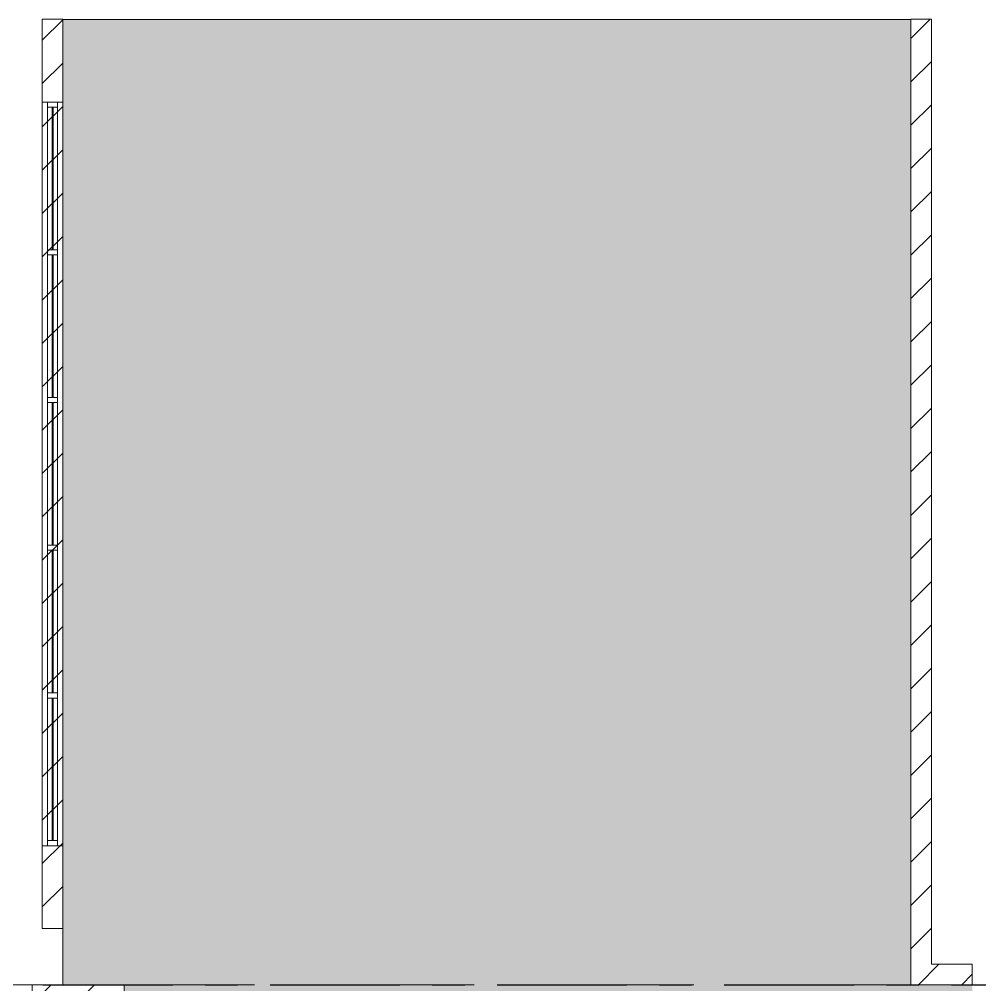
# Model space of a CAD drawing. Header units: millimetres. Extents: x -4000 to 187956, y -58990 to 162485.
# Drawn here: x 105625 to 115023, y 55450 to 64900 of the extents above; entities that cross this region are included whole.
import ezdxf

# ---------------------------------------------------------------- set-up
doc = ezdxf.new("R2010")
doc.units = ezdxf.units.MM
doc.linetypes.add('Grid Line', pattern=[2222.5, 1270, -317.5, 317.5, -317.5])
doc.linetypes.add('Grid Line 12_5mm', pattern=[2150, 1250, -300, 300, -300])
for name, color, linetype, lineweight in [('A-FLOR', 192, 'Continuous', 13), ('A-FLOR-PATT', 8, 'Continuous', 13), ('A-GLAZ-CURT', 52, 'Continuous', 9), ('A-GLAZ-CWMG', 51, 'Continuous', 9), ('A-WALL', 113, 'Continuous', 13), ('A-WALL-PATT', 111, 'Continuous', 13), ('S-GRID', 1, 'Continuous', 30)]:
    doc.layers.add(name, color=color, linetype=linetype, lineweight=lineweight)
pattern_1 = [(45, (0, 0), (-212.13203, 212.13203), [])]

# ---------------------------------------------------------------- blocks, each defined once
blk = doc.blocks.new('System Panel - System Panel1-380619-0_000')
at = {"layer": 'A-GLAZ-CURT', "color": 253}
for p, q in [((-698, 5), (698, 5)), ((698, -5), (-698, -5))]:
    blk.add_line(p, q, dxfattribs=at)
at = {"layer": 'A-GLAZ-CURT', "color": 254}
for p, q in [((698, 5), (-698, 5)), ((-698, -5), (-698, 5)), ((-698, 5), (-698, -5)), ((698, 5), (698, -5)), ((698, 5), (698, -5)), ((-698, -5), (698, -5))]:
    blk.add_line(p, q, dxfattribs=at)
blk = doc.blocks.new('Rectangular Mullion - 50 x 100-357744-0_000')
at = {"layer": 'A-GLAZ-CWMG', "color": 252}
for p, q in [((105900.2, 58256.2), (106000.2, 58256.2)), ((105900.2, 56860.2), (105900.2, 58256.2)), ((106000.2, 58256.2), (106000.2, 56860.2)), ((106000.2, 56860.2), (105900.2, 56860.2))]:
    blk.add_line(p, q, dxfattribs=at)
at = {"layer": 'A-GLAZ-CWMG', "color": 254}
for p, q in [((106000.2, 58256.2), (105900.2, 58256.2)), ((105900.2, 56860.2), (106000.2, 56860.2))]:
    blk.add_line(p, q, dxfattribs=at)
at = {"layer": 'A-GLAZ-CWMG', "color": 253}
for p, q in [((105900.2, 58256.2), (105900.2, 56860.2)), ((106000.2, 58256.2), (106000.2, 56860.2))]:
    blk.add_line(p, q, dxfattribs=at)
blk = doc.blocks.new('Rectangular Mullion - 50 x 100-357745-0_000')
at = {"layer": 'A-GLAZ-CWMG', "color": 254}
for p, q in [((105900.2, 64040.2), (105945.2, 64040.2)), ((105945.2, 64040.2), (105900.2, 64040.2)), ((105900.2, 64040.2), (105900.2, 62644.2)), ((105945.2, 64040.2), (105955.2, 64040.2)), ((105955.2, 64040.2), (106000.2, 64040.2)), ((106000.2, 64040.2), (105955.2, 64040.2)), ((106000.2, 62644.2), (106000.2, 64040.2)), ((105900.2, 62644.2), (105945.2, 62644.2)), ((105945.2, 62644.2), (105900.2, 62644.2)), ((105955.2, 62644.2), (105945.2, 62644.2)), ((105955.2, 62644.2), (106000.2, 62644.2)), ((106000.2, 62644.2), (105955.2, 62644.2))]:
    blk.add_line(p, q, dxfattribs=at)
at = {"layer": 'A-GLAZ-CWMG', "color": 253}
for p, q in [((105900.2, 62644.2), (105900.2, 64040.2)), ((106000.2, 62644.2), (106000.2, 64040.2))]:
    blk.add_line(p, q, dxfattribs=at)
at = {"layer": 'A-GLAZ-CWMG', "color": 50}
for p, q in [((105955.2, 64040.2), (105945.2, 64040.2)), ((105945.2, 62644.2), (105955.2, 62644.2))]:
    blk.add_line(p, q, dxfattribs=at)
blk = doc.blocks.new('Rectangular Mullion - 50 x 100-357742-0_000')
at = {"layer": 'A-GLAZ-CWMG', "color": 253}
for p, q in [((0, 50), (-50, 50)), ((0, -50), (0, 50)), ((-50, -50), (0, -50))]:
    blk.add_line(p, q, dxfattribs=at)
at = {"layer": 'A-GLAZ-CWMG', "color": 254}
for p, q in [((-50, 50), (-50, 5)), ((-50, -5), (-50, -50))]:
    blk.add_line(p, q, dxfattribs=at)
at = {"layer": 'A-GLAZ-CWMG', "color": 252}
for p, q in [((-50, -50), (-50, 50)), ((-50, 50), (0, 50)), ((0, 50), (0, -50)), ((0, -50), (-50, -50))]:
    blk.add_line(p, q, dxfattribs=at)
at = {"layer": 'A-GLAZ-CWMG', "color": 50}
blk.add_line((-50, 5), (-50, -5), dxfattribs=at)
blk = doc.blocks.new('Rectangular Mullion - 50 x 100-357743-0_000')
at = {"layer": 'A-GLAZ-CWMG', "color": 252}
for p, q in [((0, 50), (-50, 50)), ((-50, 50), (-50, -50)), ((0, -50), (0, 50)), ((-50, -50), (0, -50))]:
    blk.add_line(p, q, dxfattribs=at)
at = {"layer": 'A-GLAZ-CWMG', "color": 254}
for p, q in [((-50, 5), (-50, 50)), ((-50, -50), (-50, -5))]:
    blk.add_line(p, q, dxfattribs=at)
at = {"layer": 'A-GLAZ-CWMG', "color": 253}
for p, q in [((-50, 50), (0, 50)), ((0, 50), (0, -50)), ((0, -50), (-50, -50))]:
    blk.add_line(p, q, dxfattribs=at)
at = {"layer": 'A-GLAZ-CWMG', "color": 50}
blk.add_line((-50, -5), (-50, 5), dxfattribs=at)
blk = doc.blocks.new('Rectangular Mullion - 50 x 100-357739-0_000')
at = {"layer": 'A-GLAZ-CWMG', "color": 253}
for p, q in [((25, 50), (-25, 50)), ((-25, -50), (25, -50))]:
    blk.add_line(p, q, dxfattribs=at)
at = {"layer": 'A-GLAZ-CWMG', "color": 254}
for p, q in [((-25, 50), (-25, 5)), ((25, 5), (25, 50)), ((-25, -5), (-25, -50)), ((25, -50), (25, -5))]:
    blk.add_line(p, q, dxfattribs=at)
at = {"layer": 'A-GLAZ-CWMG', "color": 252}
for p, q in [((-25, -50), (-25, 50)), ((-25, 50), (25, 50)), ((25, 50), (25, -50)), ((25, -50), (-25, -50))]:
    blk.add_line(p, q, dxfattribs=at)
at = {"layer": 'A-GLAZ-CWMG', "color": 50}
for p, q in [((-25, 5), (-25, -5)), ((25, -5), (25, 5))]:
    blk.add_line(p, q, dxfattribs=at)
blk = doc.blocks.new('Rectangular Mullion - 50 x 100-V724-0_000')
at = {"layer": 'A-GLAZ-CWMG', "color": 253}
for p, q in [((25, 50), (-25, 50)), ((-25, -50), (25, -50))]:
    blk.add_line(p, q, dxfattribs=at)
at = {"layer": 'A-GLAZ-CWMG', "color": 254}
for p, q in [((-25, 50), (-25, 5)), ((25, 5), (25, 50)), ((-25, -5), (-25, -50)), ((25, -50), (25, -5))]:
    blk.add_line(p, q, dxfattribs=at)
at = {"layer": 'A-GLAZ-CWMG', "color": 252}
for p, q in [((-25, -50), (-25, 50)), ((-25, 50), (25, 50)), ((25, 50), (25, -50)), ((25, -50), (-25, -50))]:
    blk.add_line(p, q, dxfattribs=at)
at = {"layer": 'A-GLAZ-CWMG', "color": 50}
for p, q in [((-25, 5), (-25, -5)), ((25, -5), (25, 5))]:
    blk.add_line(p, q, dxfattribs=at)
blk = doc.blocks.new('Rectangular Mullion - 50 x 100-V725-0_000')
at = {"layer": 'A-GLAZ-CWMG', "color": 253}
for p, q in [((25, 50), (-25, 50)), ((-25, -50), (25, -50))]:
    blk.add_line(p, q, dxfattribs=at)
at = {"layer": 'A-GLAZ-CWMG', "color": 254}
for p, q in [((-25, 50), (-25, 5)), ((25, 5), (25, 50)), ((-25, -5), (-25, -50)), ((25, -50), (25, -5))]:
    blk.add_line(p, q, dxfattribs=at)
at = {"layer": 'A-GLAZ-CWMG', "color": 252}
for p, q in [((-25, -50), (-25, 50)), ((-25, 50), (25, 50)), ((25, 50), (25, -50)), ((25, -50), (-25, -50))]:
    blk.add_line(p, q, dxfattribs=at)
at = {"layer": 'A-GLAZ-CWMG', "color": 50}
for p, q in [((-25, 5), (-25, -5)), ((25, -5), (25, 5))]:
    blk.add_line(p, q, dxfattribs=at)
blk = doc.blocks.new('CMF2_NHAXUONG_A_rvt-1-0_000')
at = {"layer": 'A-FLOR-PATT', "lineweight": 9}
h = blk.add_hatch(dxfattribs=at)
h.set_pattern_fill('FP_27', color=252, style=0, pattern_type=2)
h.set_pattern_definition([(0, (83000, 72469.74), (0, 100), []), (90, (83000, 72469.74), (-200, 200), [100, -700]), (90, (83400, 72569.74), (-200, 200), [100, -700])])
h.paths.add_polyline_path([(51050, 25999.7), (59350, 25999.7), (59350, 35449.7), (59950, 35449.7), (59950, 45449.7), (59350, 45449.7), (59350, 55449.7), (59950, 55449.7), (59950, 64899.7), (51650, 64899.7), (51650, 55449.7), (51050, 55449.7), (51050, 45449.6), (51650, 45449.6), (51650, 35449.6), (51050, 35449.6), (51050, 26448.8)])
h.paths.add_polyline_path([(114950, 25999.7), (114950, 35449.6), (114350, 35449.6), (114350, 45449.6), (114950, 45449.6), (114950, 55449.7), (114350, 55449.7), (114350, 64899.7), (106050, 64899.7), (106050, 55449.7), (106650, 55449.7), (106650, 45449.7), (106050, 45449.7), (106050, 35449.7), (106650, 35449.7), (106650, 25999.7), (111663.5, 25999.7)])
h.paths.add_polyline_path([(109849.8, 29724.6), (107849.8, 29724.6), (107849.8, 31724.6), (109849.8, 31724.6)])
h.paths.add_polyline_path([(56149.8, 29724.6), (56149.8, 31724.6), (58149.8, 31724.6), (58149.8, 29724.6), (57243.6, 29724.6)])
h.paths.add_polyline_path([(111149.8, 39449.6), (111149.8, 41449.6), (113149.8, 41449.6), (113149.8, 39449.6), (111663.5, 39449.6)])
h.paths.add_polyline_path([(52849.8, 39449.6), (52849.8, 41449.6), (54849.8, 41449.6), (54849.8, 39449.6)])
h.paths.add_polyline_path([(109849.8, 49836.2), (107849.8, 49836.2), (107849.8, 51836.2), (109849.8, 51836.2)])
h.paths.add_polyline_path([(57243.6, 49836.2), (56149.8, 49836.2), (56149.8, 51836.2), (58149.8, 51836.2), (58149.8, 49836.2)])
h.paths.add_polyline_path([(51050, 82900), (59350, 82900), (59350, 91449.6), (59950, 91449.6), (59950, 101449.7), (59350, 101449.7), (59350, 111449.7), (59950, 111449.7), (59950, 118899.7), (51650, 118899.7), (51650, 111449.6), (51050, 111449.6), (51050, 101449.7), (51650, 101449.7), (51650, 91449.6), (51050, 91449.6), (51050, 84850.6)])
h.paths.add_polyline_path([(106650, 82900), (114950, 82900), (114950, 91449.6), (114350, 91449.6), (114350, 101449.7), (114950, 101449.7), (114950, 111449.6), (114350, 111449.6), (114350, 118899.7), (106050, 118899.7), (106050, 111449.7), (106650, 111449.7), (106650, 101449.7), (106050, 101449.7), (106050, 91449.6), (106650, 91449.6), (106650, 89522.8)])
h.paths.add_polyline_path([(54850, 95449.6), (52850, 95449.6), (52850, 97449.6), (54850, 97449.6)])
h.paths.add_polyline_path([(111663.5, 95449.6), (111149.6, 95449.6), (111149.6, 97449.6), (113149.6, 97449.6), (113149.6, 95449.6)])
h.paths.add_polyline_path([(57243.6, 105449.7), (56149.6, 105449.7), (56149.6, 107449.7), (58149.6, 107449.7), (58149.6, 105449.7)])
h.paths.add_polyline_path([(109850, 105449.7), (107850, 105449.7), (107850, 107449.7), (109850, 107449.7)])
h.paths.add_polyline_path([(111663.5, 114174.6), (111149.6, 114174.6), (111149.6, 116174.6), (113149.6, 116174.6), (113149.6, 114174.6)])
h.paths.add_polyline_path([(52850, 114174.6), (52850, 116174.6), (54850, 116174.6), (54850, 114174.6)])
at = {"layer": 'A-WALL-PATT', "lineweight": 9}
h = blk.add_hatch(dxfattribs=at)
h.set_pattern_fill('FP_13', color=250, style=0, pattern_type=2)
h.set_pattern_definition(pattern_1)
h.paths.add_polyline_path([(106050.2, 56000), (106050.2, 64900), (105850.2, 64900), (105850.2, 56000)])
h = blk.add_hatch(dxfattribs=at)
h.set_pattern_fill('FP_13', color=250, style=0, pattern_type=2)
h.set_pattern_definition(pattern_1)
h.paths.add_polyline_path([(114550.2, 55650), (114550.2, 64900), (114350.2, 64900), (114350.2, 55650)])
h = blk.add_hatch(dxfattribs=at)
h.set_pattern_fill('FP_13', color=250, style=0, pattern_type=2)
h.set_pattern_definition(pattern_1)
h.paths.add_polyline_path([(114950.2, 55450), (114950.2, 55650), (114350.2, 55650), (114350.2, 55450)])
h = blk.add_hatch(dxfattribs=at)
h.set_pattern_fill('FP_13', color=250, style=0, pattern_type=2)
h.set_pattern_definition(pattern_1)
h.paths.add_polyline_path([(106450.2, 55250), (106450.2, 55450), (105750.2, 55450), (105750.2, 55250)])
h = blk.add_hatch(dxfattribs=at)
h.set_pattern_fill('FP_13', color=250, style=0, pattern_type=2)
h.set_pattern_definition(pattern_1)
h.paths.add_polyline_path([(106650.2, 45650), (106650.2, 55450), (106450.2, 55450), (106450.2, 45650)])
at = {"layer": 'A-FLOR', "color": 81, "lineweight": 15}
for p, q in [((106050, 64090.2), (106050, 64899.7)), ((106050, 64090.2), (106050, 56810.2)), ((106050, 56000), (106050, 56810.2))]:
    blk.add_line(p, q, dxfattribs=at)
at = {"layer": 'A-FLOR', "color": 93, "lineweight": 15}
for p, q in [((106050, 64899.7), (106050, 64090.2)), ((106050.2, 64899.7), (114350, 64899.7)), ((114350, 64899.7), (114350, 55449.7)), ((106050, 56810.2), (106050, 56000)), ((106050, 55450), (106050, 56000))]:
    blk.add_line(p, q, dxfattribs=at)
at = {"layer": 'A-FLOR', "color": 94, "lineweight": 15}
for p, q in [((114350, 64899.7), (106050.2, 64899.7)), ((114350, 55449.7), (114350, 64899.7)), ((106050, 56000), (106050, 55450))]:
    blk.add_line(p, q, dxfattribs=at)
at = {"layer": 'A-FLOR', "color": 71, "lineweight": 15}
blk.add_line((106050, 56810.2), (106050, 64090.2), dxfattribs=at)
at = {"layer": 'A-WALL', "color": 90, "lineweight": 15}
for p, q in [((105850.2, 64900), (105850.2, 56000)), ((106050.2, 64900), (105850.2, 64900)), ((106050.2, 56000), (106050.2, 64900)), ((114550.2, 64900), (114350.2, 64900)), ((114350.2, 64900), (114350.2, 55650)), ((114550.2, 55650), (114550.2, 64900)), ((105850.2, 56000), (106050.2, 56000)), ((114350.2, 55650), (114350.2, 55450)), ((114950.2, 55650), (114550.2, 55650)), ((114950.2, 55450), (114950.2, 55650)), ((106450.2, 55450), (105750.2, 55450)), ((105750.2, 55450), (105750.2, 55250)), ((106650.2, 55450), (106450.2, 55450)), ((106650.2, 45650), (106650.2, 55450)), ((114350.2, 55450), (114950.2, 55450))]:
    blk.add_line(p, q, dxfattribs=at)
at = {"layer": 'A-WALL', "color": 35, "lineweight": 15}
for p, q in [((105850.2, 64900), (105850.2, 64090.2)), ((105850.2, 64900), (106050.2, 64900)), ((106050.2, 64090.2), (106050.2, 64900)), ((105850.2, 64090.2), (105850.2, 56810.2)), ((105850.2, 56810.2), (105850.2, 64090.2)), ((105850.2, 64090.2), (105900.2, 64090.2)), ((106050.2, 64090.2), (105850.2, 64090.2)), ((106000.2, 64090.2), (106050.2, 64090.2)), ((106050.2, 64090.2), (106050.2, 56810.2)), ((106050.2, 56810.2), (106050.2, 64090.2)), ((105850.2, 56810.2), (105850.2, 56000)), ((106050.2, 56810.2), (105850.2, 56810.2)), ((105900.2, 56810.2), (105850.2, 56810.2)), ((106050.2, 56810.2), (106000.2, 56810.2)), ((106050.2, 56000), (106050.2, 56810.2)), ((106050.2, 56000), (105850.2, 56000))]:
    blk.add_line(p, q, dxfattribs=at)
at = {"layer": 'A-WALL', "color": 53, "lineweight": 15}
for p, q in [((105850.2, 64090.2), (105850.2, 56810.2)), ((105900.2, 64090.2), (106000.2, 64090.2)), ((106050.2, 56810.2), (106050.2, 64090.2)), ((106000.2, 56810.2), (105900.2, 56810.2))]:
    blk.add_line(p, q, dxfattribs=at)
at = {"layer": 'S-GRID', "linetype": 'Grid Line 12_5mm', "lineweight": 9}
blk.add_line((-824.3, 55450), (183641.1, 55450), dxfattribs=at)
at = {"layer": 'A-GLAZ-CURT', "color": 250, "lineweight": 9, "rotation": 270.0000000000001}
for p in [(105950.2, 63342.2), (105950.2, 61896.2), (105950.2, 60450.2), (105950.2, 59004.2), (105950.2, 57558.2)]:
    blk.add_blockref('System Panel - System Panel1-380619-0_000', p, dxfattribs=at)
at = {"layer": 'A-GLAZ-CWMG', "color": 250, "lineweight": 9, "rotation": 90.00000000000007}
blk.add_blockref('Rectangular Mullion - 50 x 100-357743-0_000', (105950.2, 64090.2), dxfattribs=at)
at = {"layer": 'A-GLAZ-CWMG', "color": 250, "lineweight": 9}
for name, p in [('Rectangular Mullion - 50 x 100-357744-0_000', (0, 5784)), ('Rectangular Mullion - 50 x 100-357745-0_000', (0, 0)), ('Rectangular Mullion - 50 x 100-357744-0_000', (0, 4338)), ('Rectangular Mullion - 50 x 100-357745-0_000', (0, -1446)), ('Rectangular Mullion - 50 x 100-357744-0_000', (0, 2892)), ('Rectangular Mullion - 50 x 100-357745-0_000', (0, -2892)), ('Rectangular Mullion - 50 x 100-357744-0_000', (0, 1446)), ('Rectangular Mullion - 50 x 100-357745-0_000', (0, -4338)), ('Rectangular Mullion - 50 x 100-357744-0_000', (0, 0)), ('Rectangular Mullion - 50 x 100-357745-0_000', (0, -5784))]:
    blk.add_blockref(name, p, dxfattribs=at)
at = {"layer": 'A-GLAZ-CWMG', "color": 250, "lineweight": 9, "extrusion": (0, 0, -1), "rotation": 269.9999999999999}
for name, p in [('Rectangular Mullion - 50 x 100-357739-0_000', (-105950.2, 62619.2)), ('Rectangular Mullion - 50 x 100-V724-0_000', (-105950.2, 61173.2)), ('Rectangular Mullion - 50 x 100-V724-0_000', (-105950.2, 59727.2)), ('Rectangular Mullion - 50 x 100-V725-0_000', (-105950.2, 58281.2)), ('Rectangular Mullion - 50 x 100-357742-0_000', (-105950.2, 56810.2))]:
    blk.add_blockref(name, p, dxfattribs=at)

msp = doc.modelspace()

# ---------------------------------------------------------------- block references
at = {"lineweight": 5}
msp.add_blockref('CMF2_NHAXUONG_A_rvt-1-0_000', (0, 0), dxfattribs=at)

# ---------------------------------------------------------------- next in the draw order: linework, layer by layer
at = {"layer": 'S-GRID', "linetype": 'Grid Line'}
msp.add_line((-824.3, 55450), (183641.1, 55450), dxfattribs=at)

doc.saveas('drawing.dxf')
